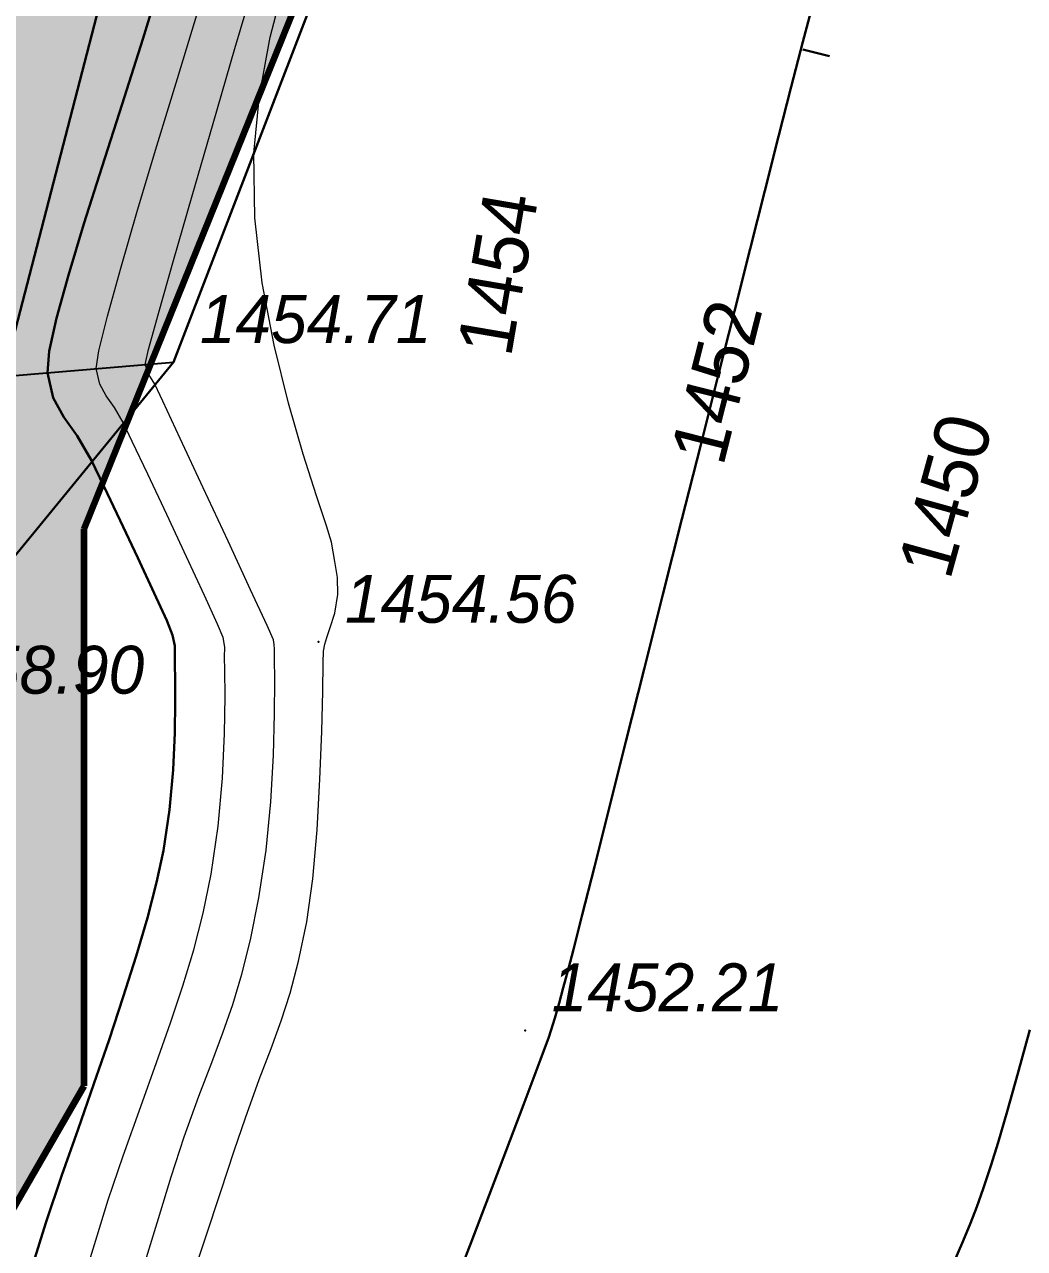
# Model space of a CAD drawing. Header units: millimetres. Extents: x 474337 to 1180020, y 4124662 to 4776603.
# Drawn here: x 777525 to 795786, y 4277746 to 4300096 of the extents above; entities that cross this region are included whole.
import ezdxf

# ---------------------------------------------------------------- set-up
doc = ezdxf.new("R2010")
doc.units = ezdxf.units.MM
doc.header["$PDMODE"] = 32
doc.header["$PDSIZE"] = 0.33
for name, color, linetype in [('(004) Точки рельефа', 7, 'Continuous'), ('(031) Горизонтали', 42, 'Continuous'), ('(040) Ограда', 7, 'Continuous')]:
    doc.layers.add(name, color=color, linetype=linetype)
doc.layers.add('(032) Горизонтали утолщенные', color=32, linetype='Continuous', lineweight=30)
doc.layers.add('(042) Бергштрих11', color=32, linetype='Continuous', lineweight=30)
doc.styles.add('D-431', font='')
doc.styles.add('P-131', font='')
doc.styles.get('D-431').set_extended_font_data('D431', italic=True)
doc.styles.get('P-131').set_extended_font_data('P131')
doc.linetypes.add('ОГРАДА_V_ПРОВ', pattern='A,2.5,["v",Standard,S=1,R=0,X=0,Y=0],5,["v",Standard,S=1,R=180,X=0,Y=0],2.5', length=10)

msp = doc.modelspace()

# ---------------------------------------------------------------- hatches: boundary and pattern name
at = {"lineweight": 30, "true_color": 0xababab}
h = msp.add_hatch(color=253, dxfattribs=at)
h.dxf.hatch_style = 1
edge = h.paths.add_edge_path()
edge.add_arc((846629.836135745, 4561555.356798172), 73174.58146534643, 338.9505508151999, 346.75819692914587, ccw=False)
edge.add_line((914921.5355142355, 4535272.983073235), (911662.781909342, 4528010.829139614))
edge.add_arc((846807.6606544256, 4561434.598735809), 72961.1891831139, 318.9050352263449, 332.7352083963292, ccw=False)
edge.add_arc((899641.5304419994, 4515567.537882805), 3000.000071974724, 224.5229028050149, 315.81354533956585, ccw=False)
edge.add_line((897502.6197361946, 4513463.954885483), (864463.2606305934, 4551253.83884668))
edge.add_line((864463.2606304884, 4551253.83884716), (860836.1740353894, 4549325.282693646))
edge.add_line((860836.17403543, 4549325.282692909), (895608.1821743059, 4509553.622821155))
edge.add_arc((893204.6449663639, 4507758.348778725), 2999.999999596411, -36.07240069309512, 36.75715684402178, ccw=False)
edge.add_line((895629.4657819271, 4505991.927535057), (866171.0347617475, 4470217.976931001))
edge.add_arc((864010.0330699682, 4472298.859363556), 3000.000001216607, 225.8075103472493, 316.08205447284644, ccw=False)
edge.add_line((861918.8196970224, 4470147.853404045), (818734.4664687028, 4519541.417327482))
edge.add_line((818734.466468811, 4519541.417327881), (818451.960183581, 4519192.551120362))
edge.add_line((818451.9601835012, 4519192.551119804), (816393.9033754627, 4516141.356422243))
edge.add_line((816393.9033755064, 4516141.356422424), (860070.5467546568, 4466184.718996144))
edge.add_arc((857596.091668725, 4464488.52553463), 3000.000038356566, -32.43441554651628, 34.42992072805919, ccw=False)
edge.add_line((860128.1094639301, 4462879.523945808), (845305.1774940859, 4444878.740547396))
edge.add_arc((842989.3083404303, 4446785.767046928), 3000.000001100536, 225.0000000282989, 320.52989696763757, ccw=False)
edge.add_line((840867.9879971743, 4444664.446702003), (817571.1031325739, 4467961.331555894))
edge.add_arc((816156.8895699978, 4466547.117991447), 2000.000001460245, 45.00000003301535, 105.7637608969873)
edge.add_line((815613.5463740826, 4468471.898024559), (810445.659532253, 4467013.063190189))
edge.add_line((810445.6595321894, 4467013.06319046), (808272.2867438751, 4474712.183323501))
edge.add_line((808272.2867438793, 4474712.18332386), (794798.8265071004, 4470908.780943844))
edge.add_line((794798.8265070915, 4470908.780943871), (796972.1992958714, 4463209.660809899))
edge.add_line((796972.1992958784, 4463209.660809517), (797662.9177138527, 4464443.722423173))
edge.add_line((797662.9177138805, 4464443.722423553), (796032.8881217135, 4470218.062525895))
edge.add_line((796032.8881217241, 4470218.062525749), (807581.5683264071, 4473478.121709152))
edge.add_line((807581.568326354, 4473478.12170887), (809211.597918521, 4467703.781606528))
edge.add_line((809211.5979185104, 4467703.781606674), (797662.9177138275, 4464443.722423271))
edge.add_line((797662.9177138805, 4464443.722423553), (796972.1992959062, 4463209.660809898))
edge.add_line((796972.1992958784, 4463209.660809517), (752899.1419329583, 4450768.345183023))
edge.add_line((752899.1419329643, 4450768.345183372), (744212.5341280454, 4442081.737373797))
edge.add_line((744212.5341280699, 4442081.737373352), (810150.9090904307, 4460695.379897933))
edge.add_line((810150.9090903997, 4460695.379898071), (811101.7596837739, 4457327.014846909))
edge.add_line((811101.7596838474, 4457327.014846802), (813026.5397159434, 4457870.358044346))
edge.add_line((813026.5397158861, 4457870.358044624), (812075.6891229777, 4461238.723095787))
edge.add_line((812075.6891230345, 4461238.723095894), (813858.2449784627, 4461741.918048268))
edge.add_arc((814401.5881743431, 4459817.138015747), 2000.00000057361, 45.000000021224196, 105.76376090423571, ccw=False)
edge.add_line((815815.8017365932, 4461231.351578712), (837446.8558821728, 4439600.297443145))
edge.add_arc((835325.5355364084, 4437478.977098465), 3000.000002190367, -39.47010297663411, 44.999999982706186, ccw=False)
edge.add_line((837641.4046924114, 4435571.950600624), (825729.0375211418, 4421105.720730909))
edge.add_line((825729.0375211239, 4421105.720731735), (817128.3030057028, 4418677.832595424))
edge.add_line((817128.3030056953, 4418677.832594872), (813750.7066884334, 4430642.885232852))
edge.add_line((813750.7066884041, 4430642.885232925), (813489.1069698159, 4430465.321429659))
edge.add_line((813489.1069698334, 4430465.321430206), (810216.9809155031, 4429541.637995498))
edge.add_line((810216.9809155464, 4429541.637994766), (809782.3063582561, 4431081.462020443))
edge.add_line((809782.3063582182, 4431081.462020874), (794846.0133120406, 4426865.118816461))
edge.add_line((794846.0133121014, 4426865.118816376), (795367.9399551856, 4425016.206402247))
edge.add_arc((793959.8716232777, 4410569.023974419), 14515.63765495629, 77.91868083669522, 84.43335273191252, ccw=False)
edge.add_line((796997.9910029173, 4424763.162453651), (796697.1057330389, 4425829.041189487))
edge.add_line((796697.105733037, 4425829.041189194), (809901.1399262099, 4429556.222571601))
edge.add_line((809901.1399261951, 4429556.222571373), (813076.575950108, 4418307.317844183))
edge.add_arc((813584.3885580301, 4435581.677010536), 17281.82161263958, 232.8227990037179, 268.31616663481145, ccw=False)
edge.add_arc((793959.8716409206, 4410569.024068832), 14515.63755959326, 50.76376092120241, 84.43335276632763)
edge.add_line((795367.9399548769, 4425016.206401825), (795348.9945389073, 4425009.7017814))
edge.add_line((795348.9945389032, 4425009.701782227), (795386.4090035364, 4424877.161952059))
edge.add_line((795386.4090036154, 4424877.161952019), (792249.0173586782, 4423991.51322555))
edge.add_line((792249.0173586607, 4423991.513225555), (792240.8672183716, 4424020.384927585))
edge.add_line((792240.8672183752, 4424020.384926796), (788391.3071402134, 4422933.698529845))
edge.add_line((788391.3071402311, 4422933.698530197), (788399.457295887, 4422904.826831893))
edge.add_line((788399.4572958946, 4422904.826831818), (785262.0660369906, 4422019.176737236))
edge.add_line((785262.0660369396, 4422019.176737785), (785224.3491876989, 4422152.787757483))
edge.add_line((785224.3491877317, 4422152.78775692), (785205.1013873875, 4422147.354324162))
edge.add_arc((793959.8716299534, 4410569.024077415), 14515.63754360942, 127.0941690598487, 160.7637609408971)
edge.add_arc((764152.7625566721, 4421627.786518097), 17281.90888694442, 303.21142345759625, 338.7045926006981, ccw=False)
edge.add_line((773618.5832738876, 4407168.788871765), (770443.0809992957, 4418417.928729034))
edge.add_line((770443.0809992552, 4418417.928729057), (783647.0946055426, 4422145.18321563))
edge.add_line((783647.0946055651, 4422145.183216095), (783947.9823876861, 4421079.295582403))
edge.add_arc((793959.8715996742, 4410569.024112701), 14515.63749698934, 127.0941690480702, 133.6088410125349, ccw=False)
edge.add_line((785205.10138762, 4422147.354324341), (784683.1741352179, 4423996.266566175))
edge.add_line((784683.1741352081, 4423996.266566277), (760700.4155488942, 4417226.210509612))
edge.add_line((760700.4155489206, 4417226.2105093), (759885.4007535356, 4420113.380556745))
edge.add_line((759885.4007534981, 4420113.38055706), (757960.6207223334, 4419570.037360447))
edge.add_line((757960.6207222939, 4419570.037360191), (756221.9224931325, 4425729.333462899))
edge.add_line((756221.9224931002, 4425729.333462715), (758146.7025247305, 4426272.676658397))
edge.add_line((758146.7025247812, 4426272.67665863), (756625.3415737994, 4431662.060747568))
edge.add_line((756625.3415738344, 4431662.060747147), (754700.5615426698, 4431118.717550534))
edge.add_line((754700.5615426302, 4431118.717551231), (752961.8633139345, 4437278.013653007))
edge.add_line((752961.8633139133, 4437278.013652802), (754886.6433460093, 4437821.356849414))
edge.add_line((754886.6433460712, 4437821.35684967), (754343.3045867448, 4439746.13813393))
edge.add_line((754343.3045867682, 4439746.138134003), (757759.7644544352, 4440710.72789183))
edge.add_line((757759.7644543648, 4440710.727891922), (757039.8772163823, 4443260.910877016))
edge.add_line((757039.8772163391, 4443260.910876274), (762429.2613043452, 4444782.271827722))
edge.add_line((762429.2613043785, 4444782.271827698), (763149.1910409384, 4442231.938284996))
edge.add_line((763149.1910409927, 4442231.938284874), (812471.6571080438, 4456155.101415494))
edge.add_line((812471.6571080685, 4456155.101415634), (813245.9360980471, 4453412.318104862))
edge.add_line((813245.9360979795, 4453412.318104744), (815796.2484256187, 4454132.241852434))
edge.add_line((815796.2484256029, 4454132.24185276), (816556.9288999296, 4451437.54980736))
edge.add_line((816556.9289000034, 4451437.549807549), (816845.6459053999, 4451519.051287739))
edge.add_line((816845.6459053755, 4451519.051287651), (817484.080441653, 4449257.412504775))
edge.add_line((817484.0804415941, 4449257.41250515), (816569.8099260575, 4448999.324485478))
edge.add_line((816569.8099261522, 4448999.324484825), (818308.5081553136, 4442840.028383981))
edge.add_line((818308.5081552267, 4442840.028384209), (816383.7281231307, 4442296.685187596))
edge.add_line((816383.728123188, 4442296.68518734), (818828.7725074805, 4433635.175044072))
edge.add_line((818828.7725074291, 4433635.17504406), (813054.4324120726, 4432005.145455153))
edge.add_line((813054.4324121475, 4432005.14545536), (813489.1069699035, 4430465.321429684))
edge.add_line((813489.1069698334, 4430465.321430206), (813750.7066884215, 4430642.885233473))
edge.add_line((813750.7066884041, 4430642.885232925), (822604.7694973823, 4433142.475773184))
edge.add_line((822604.7694973946, 4433142.475772858), (815432.5147614586, 4458549.537041891))
edge.add_line((815432.5147614479, 4458549.537042618), (811101.7596837605, 4457327.014847212))
edge.add_line((811101.7596838474, 4457327.014846802), (764185.2686670445, 4444083.030706593))
edge.add_line((764185.2686669827, 4444083.030706406), (763600.4533250143, 4446151.965596809))
edge.add_line((763600.4533250332, 4446151.965597153), (749983.3337610777, 4442308.009844785))
edge.add_line((749983.333761096, 4442308.00984478), (757739.5102945947, 4414831.943501806))
edge.add_line((757739.5102945566, 4414831.943501472), (766593.5096618411, 4417331.282277299))
edge.add_line((766593.5096617937, 4417331.282278061), (769971.1922595729, 4405365.924230537))
edge.add_line((769971.1922596693, 4405365.924229622), (755467.4007320005, 4401266.301616879))
edge.add_arc((757861.2017925978, 4391957.698001862), 9611.4715202664, 104.4216976221734, 160.5834891967729)
edge.add_line((748796.3644478321, 4395152.867588997), (732353.8049228842, 4346128.604709934))
edge.add_arc((729464.8042019606, 4346937.106375694), 3000.000018294917, 217.1299658179824, 344.365450936189, ccw=False)
edge.add_line((727072.999165535, 4345126.23123455), (704536.1042339148, 4370903.56673814))
edge.add_line((704536.1042339802, 4370903.566738129), (709805.9920599383, 4375510.982746642))
edge.add_line((709805.9920599461, 4375510.982747078), (707173.1829106609, 4378522.347219121))
edge.add_line((707173.1829105616, 4378522.347219467), (703408.9773215561, 4375231.335784549))
edge.add_line((703408.9773216248, 4375231.335783958), (700483.9001798346, 4378576.991655451))
edge.add_line((700483.900179863, 4378576.99165535), (694461.1712350794, 4373311.373355382))
edge.add_line((694461.1712349653, 4373311.373355865), (698147.1040456642, 4369095.463093515))
edge.add_line((698147.1040457487, 4369095.463093758), (692877.2162145519, 4364488.047079656))
edge.add_line((692877.2162145376, 4364488.047079086), (695510.0253630079, 4361476.682609838))
edge.add_line((695510.0253629684, 4361476.682609558), (702285.5954245985, 4367400.503187941))
edge.add_line((702285.5954246521, 4367400.503188133), (726649.9910224972, 4339532.902031486))
edge.add_arc((724260.6353793144, 4337718.796298027), 3000.000000146127, -25.606646834488174, 37.20739467103198, ccw=False)
edge.add_line((726965.982562542, 4336422.225198746), (703050.6467248865, 4296774.707952359))
edge.add_arc((700607.6121776104, 4298515.851884842), 2999.999998878979, 284.0040394591403, 324.52263350222825, ccw=False)
edge.add_arc((702313.5846486092, 4289685.590431213), 6000.000060335309, 99.4004431171831, 114.7491734207396)
edge.add_arc((698821.441572547, 4297969.813613892), 3000.000000314765, 225.2665573460196, 289.07189939671815, ccw=False)
edge.add_line((696710.0131756067, 4295838.647236824), (659800.0893315563, 4338055.620425303))
edge.add_line((659800.0893316269, 4338055.620425224), (662811.4538089081, 4340688.429578002))
edge.add_line((662811.4538089037, 4340688.429577827), (658354.3781810004, 4345786.360506425))
edge.add_line((658354.3781809807, 4345786.360506058), (652331.6492286301, 4340520.742204227))
edge.add_line((652331.6492285728, 4340520.742204666), (696718.1409796264, 4289752.191714651))
edge.add_arc((694232.3958913088, 4287990.448950768), 3046.746824295164, -22.660432047867516, 35.326661437649705, ccw=False)
edge.add_line((697043.9471828938, 4286816.632293701), (694122.9196431845, 4282038.052569769))
edge.add_line((694122.9196431637, 4282038.052569389), (683635.9812352487, 4279308.354503772))
edge.add_line((683635.9812352657, 4279308.354504585), (676830.9812361562, 4275960.354503485))
edge.add_line((676830.9812361002, 4275960.354502678), (665092.9812368888, 4272980.354499493))
edge.add_line((665092.9812369347, 4272980.354499817), (665246.9812374943, 4271892.354501246))
edge.add_line((665246.9812374115, 4271892.354501724), (652755.9812381881, 4270586.354498157))
edge.add_line((652755.981238246, 4270586.35449791), (647042.5930808096, 4269814.532547361))
edge.add_line((647042.593080759, 4269814.532546997), (646666.7726358692, 4270702.842920741))
edge.add_line((646666.7726359367, 4270702.842921257), (639481.3538295662, 4269737.308504316))
edge.add_line((639481.3538295031, 4269737.308504105), (640339.9827348654, 4263754.852383554))
edge.add_line((640339.9827349186, 4263754.852383614), (648546.6328121311, 4264617.406064845))
edge.add_line((648546.6328121424, 4264617.406064987), (669846.362416951, 4269534.836115567))
edge.add_line((669846.3624169827, 4269534.836114883), (686294.7150385445, 4271846.501325713))
edge.add_line((686294.715038538, 4271846.501326561), (694952.8331140679, 4272300.254069633))
edge.add_line((694952.833114028, 4272300.254069328), (703359.4976441524, 4278482.028882895))
edge.add_arc((704875.6947108507, 4281070.68616581), 3000.000012481331, 110.7791980716265, 239.64215620920112, ccw=False)
edge.add_arc((702313.5846375227, 4289685.590488434), 5999.99999641433, 284.4558892968715, 323.9165894162985)
edge.add_arc((709489.8126077652, 4284258.713890076), 2999.999998958451, 104.10846216476341, 140.8735427401851, ccw=False)
edge.add_line((708758.5378518105, 4287168.221962929), (730308.9668253856, 4291510.354514443))
edge.add_line((730308.966825366, 4291510.354515076), (737601.9812319224, 4291510.354516938))
edge.add_line((737601.9812319279, 4291510.354516983), (745207.4731778883, 4292081.658135113))
edge.add_line((745207.4731779099, 4292081.65813446), (744853.2599211783, 4300532.731495864))
edge.add_line((744853.2599210739, 4300532.731495857), (748184.1195890991, 4300781.567404102))
edge.add_line((748184.1195892096, 4300781.567404747), (748139.4204217269, 4301379.900075253))
edge.add_line((748139.4204217196, 4301379.900074959), (752527.1933374063, 4301707.693969288))
edge.add_line((752527.1933373213, 4301707.693968773), (752229.1988877086, 4305696.578439124))
edge.add_line((752229.1988877058, 4305696.578439713), (757215.1852941785, 4306069.062598431))
edge.add_line((757215.1852942705, 4306069.062598228), (756160.7195554666, 4320183.895994825))
edge.add_line((756160.719555378, 4320183.89599514), (753169.1457428773, 4319960.964286003))
edge.add_line((753169.1457428932, 4319960.964285851), (751692.2787339664, 4319595.2012754))
edge.add_line((751692.2787339687, 4319595.201274872), (751785.0295063352, 4318353.660983548))
edge.add_line((751785.0295063257, 4318353.660984039), (754776.6151047136, 4318576.593395393))
edge.add_line((754776.6151047945, 4318576.593395233), (755559.5540948234, 4308096.353975231))
edge.add_line((755559.5540947914, 4308096.353975296), (752565.9486975548, 4307872.713055637))
edge.add_line((752565.948697567, 4307872.713055611), (752616.0615279246, 4307229.659421531))
edge.add_line((752616.0615278482, 4307229.659421921), (750621.6192933711, 4307080.662196125))
edge.add_line((750621.6192934513, 4307080.662196159), (750919.6137429476, 4303091.77772674))
edge.add_line((750919.6137429476, 4303091.777726173), (746531.840827028, 4302763.983831844))
edge.add_line((746531.8408269882, 4302763.983832359), (746576.5399947037, 4302165.651158128))
edge.add_line((746576.5399947166, 4302165.651157379), (743983.7650897334, 4301971.954766545))
edge.add_line((743983.7650897503, 4301971.954767227), (743939.0659220348, 4302570.287440527))
edge.add_line((743939.0659220219, 4302570.2874403), (739551.2930061023, 4302242.49354504))
edge.add_line((739551.2930060625, 4302242.493544579), (739253.2985564498, 4306231.378013998))
edge.add_line((739253.298556447, 4306231.378014565), (737258.8563218535, 4306082.380790631))
edge.add_line((737258.8563219309, 4306082.38079071), (736335.0735281431, 4318447.922644422))
edge.add_line((736335.0735280514, 4318447.922644615), (742318.4002315992, 4318894.914319209))
edge.add_line((742318.4002315998, 4318894.914319038), (742281.1509255001, 4319393.524877017))
edge.add_line((742281.1509255171, 4319393.524876595), (742904.7070951867, 4320442.895022932))
edge.add_line((742904.7070952654, 4320442.895023346), (744899.1493297425, 4320591.89224821))
edge.add_line((744899.1493296623, 4320591.892248154), (745671.7027241965, 4319646.820159781))
edge.add_line((745671.7027242184, 4319646.820159912), (745708.9520305509, 4319148.209601002))
edge.add_line((745708.9520305395, 4319148.209600449), (751692.278733971, 4319595.201275042))
edge.add_line((751692.2787339687, 4319595.201274872), (753169.1457428955, 4319960.964285322))
edge.add_line((753169.1457428932, 4319960.964285851), (753076.4318101554, 4321202.786048002))
edge.add_line((753076.4318101406, 4321202.786047935), (746725.044583654, 4320728.297967465))
edge.add_line((746725.0445836782, 4320728.297966957), (745566.2144921097, 4322145.906098586))
edge.add_line((745566.2144920826, 4322145.906099319), (742014.1460950952, 4321880.544523914))
edge.add_line((742014.1460951567, 4321880.544523239), (741078.8118412343, 4320306.489304199))
edge.add_line((741078.8118412495, 4320306.489304543), (734727.4939336842, 4319832.006401294))
edge.add_line((734727.4939336777, 4319832.006401062), (736178.4058241332, 4300410.436906893))
edge.add_line((736178.4058240652, 4300410.436906815), (731830.4968299633, 4300019.685191073))
edge.add_line((731830.4968299866, 4300019.685191154), (732177.9812309416, 4296180.354514283))
edge.add_line((732177.9812309742, 4296180.354514122), (712867.7910160928, 4292076.56962149))
edge.add_arc((712517.7915008068, 4295056.083063126), 3000.000001114515, 152.4554714578508, 276.6997558529216, ccw=False)
edge.add_line((709857.8363749981, 4296443.396558762), (728946.9955969623, 4328089.942299879))
edge.add_line((728946.9955970049, 4328089.942299843), (737247.9950543325, 4341851.572968823))
edge.add_line((737247.9950543642, 4341851.572968483), (754627.8365228031, 4393185.635636021))
edge.add_arc((757550.9506118298, 4392510.799355507), 2999.99999730747, 103.38572559729408, 167.0003308970466, ccw=False)
edge.add_line((756856.4339821339, 4395429.300107002), (776554.5158378948, 4400989.835506142))
edge.add_line((776554.5158379078, 4400989.835505486), (778607.553352314, 4401569.383376379))
edge.add_line((778607.5533522367, 4401569.383376122), (785072.6975153468, 4403394.406380872))
edge.add_arc((793330.2587265968, 4412799.36354351), 12515.61170604976, 228.716836975572, 342.8107512267703)
edge.add_line((805286.8460329771, 4409100.639930725), (811750.8172570046, 4410925.34443992))
edge.add_line((811750.8172569275, 4410925.34444046), (813805.041942655, 4411505.22930577))
edge.add_line((813805.0419427156, 4411505.229305267), (828712.0212379795, 4415713.303086061))
edge.add_arc((829328.4898974895, 4412777.32524395), 2999.999916753252, 38.62111536410282, 101.85815885576392, ccw=False)
edge.add_line((831672.3613306284, 4414649.82790184), (881499.485681918, 4357658.36993302))
edge.add_arc((879137.8207098246, 4355808.359531403), 2999.999988285537, -88.48430446588247, 38.07337586944709, ccw=False)
edge.add_line((879217.1730861664, 4352809.409193039), (891486.1578323586, 4356908.1975205))
edge.add_arc((889488.6649961472, 4359146.50544548), 2999.999999535732, 217.5619088655428, 311.7461048801519, ccw=False)
edge.add_line((887110.5796895027, 4357317.650538445), (833941.0278462501, 4418132.122944415))
edge.add_arc((836367.712256074, 4419895.983138084), 3000.000001539902, 146.8800720007045, 216.0119092050458, ccw=False)
edge.add_line((833855.1260750294, 4421535.163022041), (863339.458676602, 4457340.568182718))
edge.add_arc((865574.0572890043, 4455338.926596642), 2999.999999171883, 44.31671567356369, 138.1476081817898, ccw=False)
edge.add_line((867720.5241237879, 4457434.79875946), (923483.439473246, 4393654.079167482))
edge.add_line((923483.4394731522, 4393654.079167366), (925932.4015855296, 4396930.155030584))
edge.add_line((925932.4015855789, 4396930.155031204), (869568.4776333647, 4461398.29852946))
edge.add_arc((871998.3035340309, 4463157.828606606), 3000.00000028163, 145.9955062346171, 215.9097381949074, ccw=False)
edge.add_line((869511.3223985434, 4464835.602378845), (899024.8096080252, 4500676.412529948))
edge.add_arc((901197.860548377, 4498608.116253853), 2999.999979104825, 44.04029251593141, 136.4148287936236, ccw=False)
edge.add_line((903354.413872242, 4500693.608434677), (933898.6518299404, 4465757.6036374))
edge.add_arc((931511.482101202, 4463940.622440338), 2999.999996938083, 0.9578969234652277, 37.27637870382148, ccw=False)
edge.add_line((934511.0628479719, 4463990.77546978), (931120.2520251999, 4398982.790034633))
edge.add_arc((928120.252025485, 4398982.79003334), 2999.99999971129, -136.82635922161808, 1.7786874195735436e-08, ccw=False)
edge.add_line((925932.4015865326, 4396930.155031204), (923483.4394731075, 4393654.079168918))
edge.add_arc((921083.2871892452, 4391854.282233238), 2999.999998853939, -38.30585239338188, 36.865049999559005, ccw=False)
edge.add_line((923437.426368475, 4389994.704668999), (891486.1578321, 4356908.197520575))
edge.add_line((891486.1578321457, 4356908.197520256), (879217.1730861863, 4352809.409192795))
edge.add_line((879217.1730861664, 4352809.409193039), (814887.8821166704, 4352573.935746496))
edge.add_line((814887.8821166754, 4352573.935746193), (813746.3703705965, 4353710.939106488))
edge.add_line((813746.3703705072, 4353710.939106941), (817312.2837280963, 4357290.991831914))
edge.add_line((817312.2837281227, 4357290.991831779), (816782.4331643997, 4359167.974534618))
edge.add_line((816782.4331644773, 4359167.974534988), (812541.9127011148, 4354910.639787716))
edge.add_line((812541.9127010107, 4354910.639787674), (810569.2516901265, 4356875.509801866))
edge.add_line((810569.2516901493, 4356875.509801865), (808966.935045205, 4356777.747386681))
edge.add_line((808966.9350452423, 4356777.747385979), (813193.6840731264, 4352567.734237682))
edge.add_line((813193.6840730906, 4352567.734237671), (796664.0077327617, 4352507.228365079))
edge.add_arc((796894.3777139187, 4343510.17719841), 9000.000001791264, 91.46674104448601, 154.1763307268968)
edge.add_line((788793.1276330948, 4347430.60410881), (783939.8813047643, 4335881.111605509))
edge.add_line((783939.8813047409, 4335881.111605644), (772510.8511686322, 4291780.358070949))
edge.add_arc((728781.4852718115, 4294252.868000984), 43799.20943462571, 325.13480715570495, 356.7638746351333, ccw=False)
edge.add_line((764718.7060773373, 4269215.158283234), (758525.6809108182, 4257900.772708202))
edge.add_line((758525.6809108257, 4257900.772708893), (750512.7341125088, 4251708.595597725))
edge.add_line((750512.7341125011, 4251708.595597267), (749939.9812404956, 4251152.354518975))
edge.add_line((749939.9812405109, 4251152.35451889), (747139.9812407494, 4251095.35451793))
edge.add_line((747139.9812407494, 4251095.354517937), (741077.8229081903, 4252609.366850914))
edge.add_line((741077.8229081631, 4252609.366850853), (738521.1358437418, 4253543.747254555))
edge.add_line((738521.1358437538, 4253543.747255325), (734560.9812396609, 4255492.35451565))
edge.add_line((734560.9812396765, 4255492.354515076), (728742.9755457084, 4260607.602961333))
edge.add_line((728742.975545764, 4260607.60296154), (731892.7521157386, 4264482.529117833))
edge.add_line((731892.7521157265, 4264482.529117584), (726481.3903083357, 4268647.251031143))
edge.add_line((726481.3903082609, 4268647.251030922), (726180.9812361877, 4268299.354512743))
edge.add_line((726180.9812362194, 4268299.354513168), (714481.7965677213, 4278401.614879994))
edge.add_line((714481.7965676785, 4278401.614879608), (710243.9812365554, 4275551.354508319))
edge.add_line((710243.981236577, 4275551.3545084), (703359.4976445863, 4278482.02888338))
edge.add_line((703359.4976446629, 4278482.028883934), (694952.8331140728, 4272300.254069436))
edge.add_line((694952.833114028, 4272300.254069328), (698655.0302614924, 4271845.681419664))
edge.add_line((698655.0302615166, 4271845.681419373), (700577.2028213716, 4271258.014293175))
edge.add_line((700577.2028213739, 4271258.014293671), (705283.3134919832, 4268755.730865853))
edge.add_line((705283.3134919405, 4268755.730865479), (725662.4515836056, 4253949.420362942))
edge.add_line((725662.4515836239, 4253949.420363426), (730038.5657498841, 4249089.253206612))
edge.add_line((730038.5657498837, 4249089.253206253), (733169.2169500155, 4246730.138315379))
edge.add_line((733169.2169500589, 4246730.138315201), (742011.6712608665, 4244850.616632378))
edge.add_line((742011.6712608337, 4244850.616632462), (746646.1258216791, 4244199.286521857))
edge.add_line((746646.1258217096, 4244199.286521912), (747369.676730895, 4244224.553477517))
edge.add_line((747369.6767308712, 4244224.553477287), (761633.056406873, 4255246.887130726))
edge.add_line((761633.0564068556, 4255246.887130737), (768126.2224285045, 4267109.61689506))
edge.add_arc((728781.4852901697, 4294252.867995262), 47799.20941568779, 325.3988801295304, 356.2795711231684)
edge.add_line((776479.9600598812, 4291151.26753521), (787739.4730238419, 4334597.911758627))
edge.add_line((787739.4730238914, 4334597.911759377), (792433.7931413931, 4345769.200282061))
edge.add_arc((796894.3777127266, 4343510.17719841), 5000.000000950892, 91.89621580512028, 153.1404746458931, ccw=False)
edge.add_line((796728.9318728447, 4348507.439216614), (889261.3820637291, 4348846.148610123))
edge.add_line((889261.3820637465, 4348846.148610115), (934962.2574420404, 4396170.790451629))
edge.add_line((934962.2574421167, 4396170.790452003), (940610.8525031647, 4503952.405379433))
edge.add_arc((933610.8537609577, 4503956.601325989), 6999.999999687526, 359.9656557104764, 395.1614899740641)
edge.add_line((939333.5788058043, 4507987.782052994), (937695.7119178723, 4510161.304823359))
edge.add_line((937695.7119178772, 4510161.304822922), (941688.889465388, 4513170.379941095))
edge.add_line((941688.8894654512, 4513170.379940987), (934467.1091860508, 4522754.006059296))
edge.add_line((934467.1091860533, 4522754.006059647), (930473.9316365634, 4519744.930940542))
edge.add_line((930473.9316365719, 4519744.930940628), (926902.6475285416, 4524484.185022161))
edge.add_line((926902.6475285292, 4524484.185022354), (922525.343185104, 4523646.50352306))
edge.add_line((922525.3431850672, 4523646.503522873), (936092.3465370327, 4505642.481985718))
edge.add_arc((933610.8537566662, 4503956.601324081), 3000.000004177, 1.5307886718787813, 34.191468695170784, ccw=False)
edge.add_line((936609.7831032276, 4504036.743696213), (935234.409446741, 4477793.050844145))
edge.add_arc((932269.4059487581, 4478249.947172165), 2999.999999630231, 224.1493101785246, 351.23983242366205, ccw=False)
edge.add_line((930116.8246130943, 4476160.355443954), (905224.7325149596, 4504631.527327291))
edge.add_arc((907636.527510643, 4506415.692388535), 3000.000011078941, 141.5211819165738, 216.4927941841398, ccw=False)
edge.add_line((905288.0127710104, 4508282.368201256), (917988.6250798134, 4523705.833121341))
edge.add_arc((920231.313912034, 4521713.260138512), 3000.000048267812, 40.121787214787275, 138.3797102431649, ccw=False)
edge.add_line((922525.3431850672, 4523646.503522873), (926902.647528376, 4524484.185022167))
edge.add_arc((929486.0107579231, 4526009.38482666), 3000.000003239862, 136.9753755074314, 210.5573088240432, ccw=False)
edge.add_arc((922274.847389698, 4533630.357036591), 7500.000015363585, 311.994883191049, 332.1854545281217)
edge.add_line((928908.3165043592, 4530130.773099899), (917858.854659955, 4544793.904214653))
at = {"lineweight": 30}
h = msp.add_hatch(color=74, dxfattribs=at)
h.dxf.hatch_style = 1
edge = h.paths.add_edge_path()
edge.add_line((939857.5670551062, 4394042.24925518), (943687.5123161593, 4467121.958607676))
edge.add_line((943687.5123161077, 4467121.958607674), (945813.9222085266, 4507696.276602377))
edge.add_line((945813.9222085476, 4507696.276602745), (928908.3165039896, 4530130.773101925))
edge.add_arc((922274.8473949432, 4533630.357025146), 7500.00000376106, 311.9948832097024, 332.18545460259406, ccw=False)
edge.add_arc((929486.0107542276, 4526009.38482666), 3000.000000269759, 136.9753754939952, 210.5573088811833)
edge.add_line((926902.647529006, 4524484.1850214), (930473.9316356393, 4519744.930939867))
edge.add_line((930473.9316356182, 4519744.930939674), (934467.1231218848, 4522754.016561303))
edge.add_line((934467.1231218576, 4522754.016561508), (941688.8894654127, 4513170.379941605))
edge.add_line((941688.8894654512, 4513170.379940987), (937695.7119216657, 4510161.304824676))
edge.add_line((937695.7119215727, 4510161.304824829), (939333.5788026361, 4507987.782056327))
edge.add_arc((933610.853762269, 4503956.601325035), 6999.999998653007, -0.0343442742815796, 35.16149002607648, ccw=False)
edge.add_line((940610.8525035381, 4503952.405380249), (934962.2574420245, 4396170.790451888))
edge.add_line((934962.2574421167, 4396170.790452003), (889261.3820638228, 4348846.148610489))
edge.add_line((889261.3820637465, 4348846.148610115), (796728.9318740262, 4348507.439216605))
edge.add_arc((796894.3777120113, 4343510.177199364), 4999.999999894312, 91.89621578414078, 153.1404746398659)
edge.add_line((792433.7931418419, 4345769.200283051), (787739.4730238746, 4334597.911759435))
edge.add_line((787739.4730238914, 4334597.911759377), (776479.9600601636, 4291151.267535959))
edge.add_arc((728781.4852737188, 4294252.868000031), 47799.20943268619, 325.3988801353486, 356.2795711188932, ccw=False)
edge.add_line((768126.2224286795, 4267109.616894722), (761633.0564067977, 4255246.887131331))
edge.add_line((761633.0564068556, 4255246.887130737), (747369.6767308537, 4244224.553477298))
edge.add_line((747369.6767308712, 4244224.553477287), (748894.755183035, 4244277.810390375))
edge.add_line((748894.7551829815, 4244277.810390472), (751985.7016002258, 4244934.811333547))
edge.add_line((751985.701600194, 4244934.811333656), (753843.174438062, 4247012.346261604))
edge.add_line((753843.1744381189, 4247012.346261978), (760199.8009001919, 4250682.346262767))
edge.add_line((760199.8009002209, 4250682.346261978), (763447.0113357296, 4253710.418980452))
edge.add_line((763447.0113357306, 4253710.418980598), (768414.0204674347, 4263052.00451598))
edge.add_line((768414.0204674006, 4263052.004516602), (778614.0204636715, 4280718.922754898))
edge.add_line((778614.0204637051, 4280718.922754288), (778614.0204609111, 4290888.922754024))
edge.add_line((778614.020460844, 4290888.922754288), (786698.0307441562, 4310897.550341845))
edge.add_line((786698.030744195, 4310897.550341606), (792521.3851187038, 4324616.513530402))
edge.add_line((792521.3851187229, 4324616.513530731), (792521.385115929, 4335526.513530677))
edge.add_line((792521.3851158619, 4335526.513530731), (797558.7047270604, 4342459.789174338))
edge.add_line((797558.7047270536, 4342459.78917408), (800322.1027885086, 4343520.558303605))
edge.add_line((800322.1027885675, 4343520.558303833), (805781.2712039825, 4343425.26816638))
edge.add_line((805781.2712039948, 4343425.268166542), (821931.8331794748, 4344554.625480258))
edge.add_line((821931.8331794739, 4344554.625479698), (841518.8495264391, 4344212.732841461))
edge.add_line((841518.8495264053, 4344212.732841492), (876733.4853491371, 4343598.059093822))
edge.add_line((876733.4853491783, 4343598.059094429), (891391.2525595267, 4343853.911376472))
edge.add_line((891391.2525595427, 4343853.911375999), (939857.5670551123, 4394042.249255251))

# ---------------------------------------------------------------- linework, layer by layer
at = {"layer": '(004) Точки рельефа', "linetype": 'ByBlock', "lineweight": -2}
for p in [(780244.9812303782, 4293931.354523659, 1453199.499972904), (782893.981231451, 4288824.354525566, 1453046.499972907), (786670.0324634314, 4281730.084683418, 1450702.429946735)]:
    msp.add_point(p, dxfattribs=at)
at = {"layer": '(031) Горизонтали', "color": 42, "linetype": 'Continuous', "lineweight": 0}
for points, elevation in [([(779730.7225909233, 4277504.204184532), (779969.8549979925, 4278296.015394211), (780200.5742132664, 4279055.284749985), (780441.9731917381, 4279785.591543198), (780710.9660772085, 4280525.64214325), (780943.9523770809, 4281141.122002602), (781147.725877881, 4281683.372711182), (781329.0803688765, 4282203.735865593), (781494.8096387386, 4282753.553060532), (781651.7074756622, 4283384.165890694), (781806.5676693916, 4284146.915949821), (781936.8328512907, 4285018.187560081), (782021.5987261534, 4285904.518199921), (782070.1386859417, 4286752.479204178), (782091.7261234522, 4287508.641909599), (782095.6344320774, 4288119.577646255), (782091.137004137, 4288531.857750893), (782087.507232666, 4288692.053559303), (782084.6629748344, 4288777.132000923), (782074.8947570324, 4288860.903306007), (781955.9456683397, 4289122.307735443), (781654.7112190723, 4289773.443544388), (781242.4265543222, 4290661.486034393), (780790.3268170357, 4291633.610491753), (780369.6471509933, 4292536.992212296), (780051.6227009296, 4293218.806492805), (779907.4886107445, 4293526.228619576), (779793.3765338659, 4293705.173906326), (779726.3417487144, 4293887.734097481), (779789.1608626842, 4294160.022427559), (779969.9651720524, 4294820.678707123), (780243.5357669592, 4295785.22516346), (780584.6537384987, 4296969.184033394), (780968.1001763344, 4298288.077548027), (781368.6561701298, 4299657.427936554), (781761.1028082371, 4300992.757433891)], 1453490.499972899), ([(780517.9264779091, 4277012.122588158), (780832.1795017719, 4277938.490927696), (781111.6198269129, 4278788.66690731), (781354.4532243013, 4279531.11714077), (781558.8854663372, 4280134.308239937), (781813.3341209888, 4280831.391221046), (782028.7400768995, 4281398.410398483), (782214.0444726944, 4281902.747933388), (782378.1884461641, 4282411.785980225), (782530.1131350994, 4282992.906700134), (782678.759677887, 4283713.492247581), (782789.4312567711, 4284494.555422783), (782868.1618822813, 4285389.026618958), (782920.7084310055, 4286313.830665588), (782952.8277777433, 4287185.892389297), (782970.2767981291, 4287922.136621475), (782978.8123691082, 4288439.488185883), (782984.191364646, 4288654.87191391), (783012.4423896074, 4288779.224341393), (783046.7693610191, 4288902.620718002), (783103.5759263039, 4289065.624993324), (783190.8361595869, 4289347.341741562), (783248.15232265, 4289689.959245682), (783242.1303522587, 4290000.94332695), (783194.6608601809, 4290288.049473763), (783128.2731230259, 4290643.900472641), (783042.377612114, 4290941.986737251), (782859.5722062588, 4291492.46432972), (782615.2993552685, 4292253.396334648), (782345.0015099049, 4293182.845833778), (782084.1211197376, 4294238.875915527), (781868.1006376743, 4295379.549666405), (781732.3825126886, 4296562.930171013), (781712.4091955423, 4297747.080513954), (781814.1800868511, 4298801.423182487), (782013.5450052023, 4299866.004319191), (782284.1509450674, 4300914.637079239)], 1452990.499972908), ([(778617.4503207207, 4277202.323166847), (778827.56070292, 4277896.241799355), (779055.4363533258, 4278632.973337173), (779325.060917139, 4279436.874847412), (779648.1711716652, 4280341.492164612), (779936.6540979147, 4281141.664585114), (780192.6444625854, 4281866.091718674), (780418.2770332098, 4282543.473179817), (780615.6865777969, 4283202.508581161), (780787.0078642368, 4283871.89753437), (780934.3756597042, 4284580.339652061), (781062.8587319851, 4285460.341174126), (781139.2493840456, 4286337.128068924), (781176.3190176487, 4287147.247168541), (781186.8390311003, 4287827.245300293), (781183.5808223486, 4288313.669295311), (781179.3157919645, 4288543.06598568), (781180.3839561939, 4288725.296767235), (781152.5000786781, 4288902.061841965), (781050.0673154593, 4289144.506724358), (780810.489432931, 4289670.485445023), (780484.4001774788, 4290373.619416237), (780122.4332969189, 4291147.530044556), (779775.2225414515, 4291885.838747025), (779493.4016550779, 4292482.166928291), (779327.6043852568, 4292830.136001587), (779167.01582551, 4293105.424058914), (779017.4234473705, 4293316.547415733), (778899.8225975037, 4293530.127293587), (778835.2086181641, 4293812.784911156), (778883.0026482344, 4294138.394815445), (779039.5098268986, 4294771.36184597), (779282.9216663837, 4295648.430067062), (779591.4296755791, 4296706.343539238), (779943.2253670692, 4297881.846326828), (780316.5002508163, 4299111.682492256), (780689.4458370209, 4300332.596095085)], 1453990.499972889)]:
    msp.add_lwpolyline(points, dxfattribs=dict(at, elevation=elevation))
at = {"layer": '(032) Горизонтали утолщенные', "color": 32, "linetype": 'Continuous', "lineweight": 30}
for points, elevation in [([(777685.9401702881, 4277473.698838234), (777914.4231841564, 4278213.166526794), (778208.14864254, 4279088.158149719), (778503.4638676643, 4279924.956332207), (778792.9459583759, 4280751.522192955), (779070.4313610792, 4281559.243673325), (779329.7565231323, 4282339.50871563), (779564.7578855753, 4283083.705262184), (779769.2718981504, 4283783.221255302), (779937.1350049973, 4284429.444638252), (780062.1836512089, 4285013.763355255), (780171.8313121796, 4285756.936005592), (780237.1003624201, 4286488.374940872), (780268.8274966478, 4287162.944401741), (780277.8494098186, 4287735.508638382), (780275.0027967691, 4288160.931892395), (780271.1243518591, 4288394.078409195), (780273.2642130852, 4288593.131521225), (780267.3315905333, 4288751.598983765), (780230.1054002047, 4288943.220379829), (780123.2944229841, 4289210.597196579), (779895.7772684097, 4289714.547888756), (779596.0076014996, 4290356.970153809), (779272.4390864372, 4291039.761695862), (778973.5253835917, 4291664.820203781), (778747.7201601267, 4292134.043381691), (778485.6217644215, 4292583.344116211), (778241.4703612328, 4292927.92092514), (778049.5326898098, 4293276.507043839), (777944.0754882097, 4293737.835723877), (777975.5957924128, 4294131.06536293), (778109.1032598019, 4294735.786068916), (778326.8256467581, 4295520.462099075), (778610.9907078743, 4296453.557699203), (778943.8262010813, 4297503.53712368), (779307.5598804951, 4298638.86462307), (779684.4195021391, 4299828.004446983), (780056.6328220367, 4301039.420845985)], 1454490.49997288), ([(795884.9944381714, 4281736.622109413), (795663.2744067907, 4280939.743281364), (795469.4507660866, 4280247.320465088), (795305.5732979774, 4279679.683681488), (795173.6917829514, 4279257.162940025), (795031.7891685963, 4278839.151385307), (794914.1526844501, 4278508.597496986), (794799.0482047796, 4278209.341041565), (794664.7416081429, 4277885.221788406), (794489.4987664223, 4277480.079504013)], 1446490.499973029)]:
    msp.add_lwpolyline(points, dxfattribs=dict(at, elevation=elevation))
at = {"layer": '(040) Ограда', "linetype": 'ОГРАДА_V_ПРОВ', "elevation": 1457135.499972831, "flags": 128}
msp.add_lwpolyline([(773229.981230855, 4293341.354524612), (780244.9812303782, 4293931.354523659), (785215.9812273979, 4306857.354525566), (792608.9812217951, 4330957.354527473), (799637.9812166691, 4353201.354528427), (806308.9812128544, 4368290.354529381), (815117.9812079668, 4393839.354531288), (820227.9812048674, 4409461.354532242), (820162.9811993837, 4431401.354530334), (810307.9811967611, 4444119.354527473), (800591.9811946154, 4457181.35452652), (796528.981192708, 4463006.354525566), (791733.9811919928, 4465641.354523659)], dxfattribs=at)
at = {"layer": '(042) Бергштрих11', "color": 32, "linetype": 'Continuous', "lineweight": 30}
msp.add_line((791737.7599397898, 4299640.903252602, 1450490.499972954), (792222.7781562805, 4299519.423503876, 1450490.499972954), dxfattribs=at)

# ---------------------------------------------------------------- texts
at = {"layer": '(004) Точки рельефа', "linetype": 'ByBlock', "char_height": 874.9999999837019, "attachment_point": 4, "rotation": 1.257727448791041e-08, "style": 'D-431'}
for s, insert in [('1454.71', (780726.5049504042, 4294710.369520187, 1453199.499972904)), ('1454.56', (783375.5049510002, 4289603.369520187, 1453046.499972907)), ('1458.90', (775481.5049526691, 4288308.369519234, 1457392.499972826)), ('1452.21', (787151.5561826229, 4282509.099677086, 1450702.429946735))]:
    msp.add_mtext(s, dxfattribs=dict(at, insert=insert))

# ---------------------------------------------------------------- next in the draw order: wipeouts: each hides what was drawn before it
for points, z in [([(786718.7130444247, 4293639.791489035), (787227.9040985118, 4296613.71517744), (785461.2814307079, 4296916.1938382825), (784952.0903769068, 4293942.270149115)], 1452490.499972917), ([(790563.3883219798, 4291623.36914864), (791307.4056291847, 4294574.280519883), (789551.4144511629, 4295017.020970005), (788807.3971432667, 4292066.109598761)], 1450490.499972954), ([(794697.0937882337, 4289537.9954036735), (795516.4308578746, 4292497.483661555), (793771.1357896802, 4292980.670221854), (792951.7987195384, 4290021.18196317)], 1448490.499972992)]:
    msp.add_wipeout(points).translate(0, 0, z).dxf.layer = '(032) Горизонтали утолщенные'

# ---------------------------------------------------------------- next in the draw order: linework, layer by layer
at = {"layer": '(032) Горизонтали утолщенные', "color": 32, "linetype": 'Continuous', "lineweight": 30, "elevation": 1450490.499972954}
msp.add_lwpolyline([(785124.5919265747, 4276412.650147438), (785686.3066698313, 4277877.186806679), (786203.6814572811, 4279231.251249313), (786637.5304431915, 4280372.347912788), (786948.6677856445, 4281197.98124218), (787097.907643795, 4281605.655680656), (787210.6982645988, 4281954.254846573), (787290.6658835411, 4282228.37241745), (787364.4228885174, 4282504.46206665), (787458.5816631317, 4282858.977469444), (787548.4613649845, 4283205.413212776), (787709.7487393618, 4283840.550915718), (787930.8901288509, 4284717.086740494), (788200.3318769932, 4285787.716844559), (788506.5203280449, 4287005.137394905), (788837.9018236399, 4288322.044541359), (789182.9227092266, 4289691.13445282), (789530.0293257236, 4291065.103289604), (789867.6680190563, 4292396.647206306), (790188.1056203842, 4293661.326572418), (790491.1547833681, 4294863.27605629), (790776.5805776119, 4295998.05325985), (791044.1480761766, 4297061.21579361), (791293.6223506927, 4298048.321264267), (791524.7684743404, 4298954.927275658), (791737.3515185118, 4299776.591440201), (791931.1365544796, 4300508.87136364)], dxfattribs=at)
at = {"color": 1, "lineweight": 100, "elevation": 1453684.499972895}
msp.add_lwpolyline([(768414.0204674006, 4263052.004516602), (778614.0204637051, 4280718.922754288), (778614.020460844, 4290888.922754288), (786698.030744195, 4310897.550341606), (792521.3851187229, 4324616.513530731), (792521.3851158619, 4335526.513530731), (797558.7047270536, 4342459.78917408), (800322.1027885675, 4343520.558303833), (805781.2712039948, 4343425.268166542), (821931.8331794739, 4344554.625479698), (841518.8495264053, 4344212.732841492), (876733.4853491783, 4343598.059094429), (891391.2525595427, 4343853.911375999), (939857.5670551062, 4394042.24925518), (943687.5123161077, 4467121.958607674), (945813.9222085476, 4507696.276602745), (908019.9387456179, 4557850.586625099)], dxfattribs=at)
at = {"color": 5, "lineweight": 30, "elevation": 1457135.499972831}
msp.add_lwpolyline([(767460.8600575924, 4271805.056732178), (774999.9812312126, 4287529.354523659), (780244.9812303782, 4293931.354523659), (785215.9812273979, 4306857.354525566), (792608.9812217951, 4330957.354527473), (799637.9812166691, 4353201.354528427), (806308.9812128544, 4368290.354529381), (815117.9812079668, 4393839.354531288), (820227.9812048674, 4409461.354532242), (820162.9811993837, 4431401.354530334), (810307.9811967611, 4444119.354527473), (800591.9811946154, 4457181.35452652), (796528.981192708, 4463006.354525566), (791733.9811919928, 4465641.354523659), (770794.9811967611, 4447101.35451889), (748656.9812024832, 4424245.354515076), (738066.7085205317, 4413956.03041172), (704493.9812124968, 4381337.354507446), (681979.5766655207, 4364969.032896996)], dxfattribs=at)
at = {"lineweight": 30, "elevation": 1454490.49997288}
msp.add_lwpolyline([(792433.7931418419, 4345769.200283051), (787739.4730238914, 4334597.911759377), (776479.9600598812, 4291151.26753521, -0.1355638387663338), (768126.2224286795, 4267109.616894722), (761633.0564068556, 4255246.887130737), (747369.6767308712, 4244224.553477287)], format="xyb", dxfattribs=at)

# ---------------------------------------------------------------- next in the draw order: texts
at = {"layer": '(032) Горизонтали утолщенные', "style": 'P-131'}
for s, rotation, p in [('1454', 80.28410883112164, (786406.6611425877, 4294001.476685524, 1452490.499972917)), ('1452', 75.8488795987219, (790280.240757823, 4292008.102859497, 1450490.499972954)), ('1450', 74.52520130537755, (794422.9093192816, 4289929.16729641, 1448490.499972992))]:
    msp.add_text(s, height=999.9999999813735, rotation=rotation, dxfattribs=at).set_placement(p)

doc.saveas('drawing.dxf')
